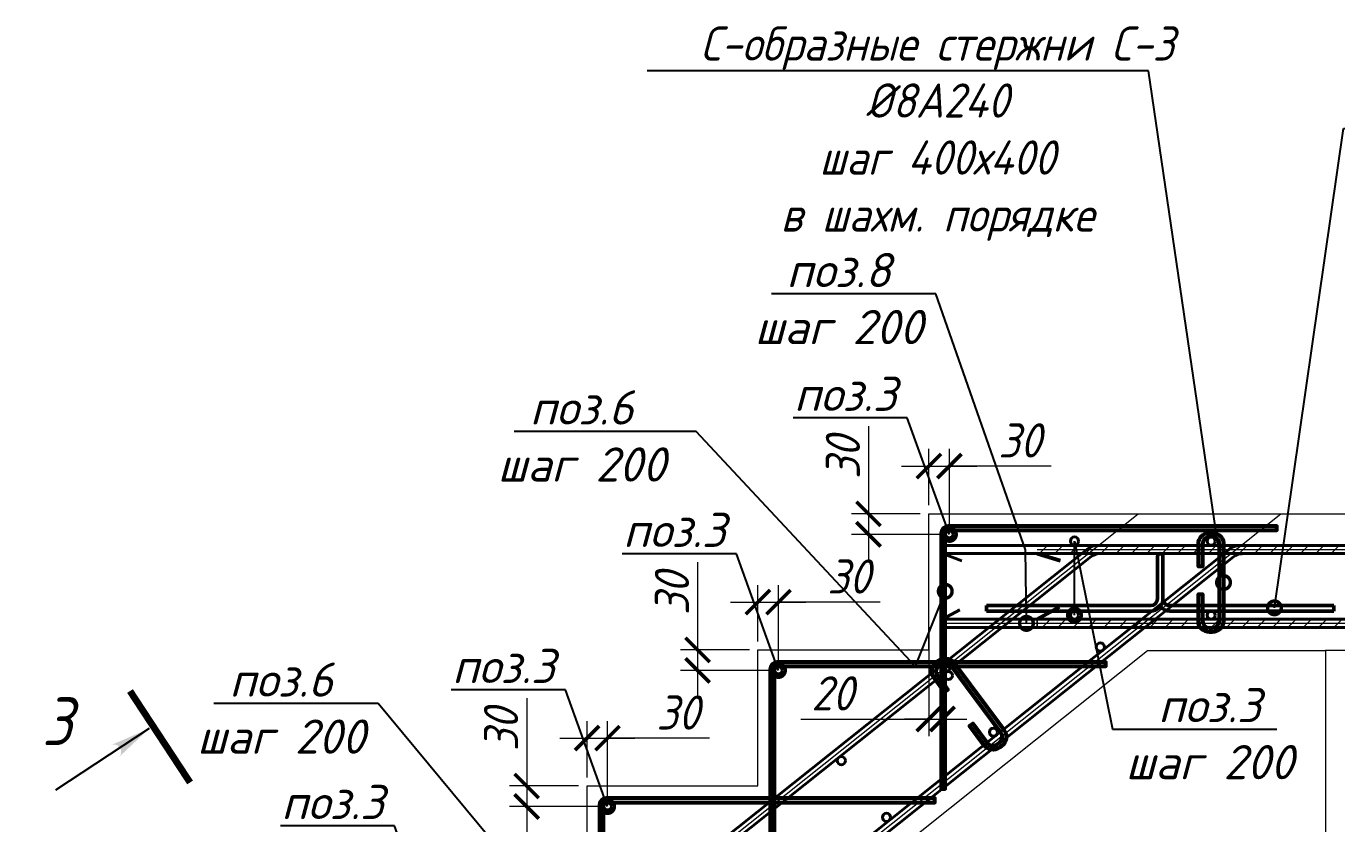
# Model space of a CAD drawing. Header units: millimetres. Extents: x 504091 to 2165846, y 135022 to 442887.
# Drawn here: x 1493832 to 1495749, y 248757 to 249924 of the extents above; entities that cross this region are included whole.
import ezdxf
from ezdxf import colors
from ezdxf.entities.mleader import LeaderData, LeaderLine
from ezdxf.math import Vec2, Vec3

# ---------------------------------------------------------------- set-up
doc = ezdxf.new("R2010")
doc.units = ezdxf.units.MM
doc.layers.get('Defpoints').update_dxf_attribs({"color": 255})
doc.layers.add('!Defpoints', color=255, linetype='Continuous', lineweight=5, plot=False)
doc.layers.add('PS_Обозначения', color=7, linetype='Continuous')
doc.layers.add('Контур', color=7, linetype='Continuous')
for name, color, linetype, lineweight in [('Арматура 12', 26, 'Continuous', 50), ('К_Арматура 8', 134, 'Continuous', 50), ('КР_Арматура 12', 174, 'Continuous', 40), ('Монолит тонкий', 204, 'Continuous', 9), ('Размер', 7, 'Continuous', 13), ('Размеры КР', 164, 'Continuous', 9)]:
    doc.layers.add(name, color=color, linetype=linetype, lineweight=lineweight)
doc.styles.add('GOST 2.304_new', font='isocpeur.ttf', dxfattribs={"width": 0.9, "oblique": 15})
doc.linetypes.add('зигзаг', pattern='A,0.00254,-5.08,[131,ltypeshp.shx,S=5.08,R=0,X=-5.08,Y=0],-10.16,[131,ltypeshp.shx,S=5.08,R=180,X=5.08,Y=0],-5.08', length=20.32254)
doc.dimstyles.new('SPDS 1_20', dxfattribs={"dimscale": 20, "dimtxt": 2.5, "dimasz": 1.77, "dimexe": 1.25, "dimexo": 0.625, "dimtad": 1, "dimdec": 0, "dimrnd": 0.001, "dimtxsty": 'GOST 2.304_new', "dimblk": 'ARCHTICK', "dimcen": 2.5, "dimdle": 2, "dimclrt": 256, "dimadec": 0, "dimazin": 2, "dimtfac": 0.75, "dimtdec": 0, "dimtmove": 1, "dimatfit": 3, "dimfxl": 0, "dimtolj": 1, "dimlwd": 9, "dimlwe": 9, "dimarcsym": 0})

# ---------------------------------------------------------------- blocks, each defined once
blk = doc.blocks.new('A$C22cdb02d')
at = {"layer": 'К_Арматура 8', "ltscale": 40}
for p, q in [((241.9, 72), (241.9, 10)), ((249.9, 72), (249.9, 10)), ((-8.1, 0), (231.9, 0)), ((-8.1, 0), (-8.1, -8)), ((-8.1, -8), (231.9, -8)), ((499.9, 0), (259.9, 0)), ((499.9, -8), (259.9, -8)), ((499.9, 0), (499.9, -8))]:
    blk.add_line(p, q, dxfattribs=at)
for centre, radius, start, end in [((245.9, 72), 4, 0, 180), ((231.9, 10), 10, 270, 0), ((231.9, 10), 18, 270, 0), ((259.9, 10), 10, 180, 270), ((259.9, 10), 18, 218.9424, 270)]:
    blk.add_arc(centre, radius, start, end, dxfattribs=at)
blk = doc.blocks.new('_DotSmall')
at = {"color": 0, "linetype": 'ByBlock', "lineweight": 35, "const_width": 0.5}
blk.add_lwpolyline([(-0.0625, 0, 1), (0.0625, 0, 1)], format="xyb", close=True, dxfattribs=at)
blk = doc.blocks.new('_ArchTick')
at = {"color": 0, "linetype": 'ByBlock', "const_width": 0.15}
blk.add_lwpolyline([(-0.5, -0.5), (0.5, 0.5)], dxfattribs=at)
blk = doc.blocks.new('*D4689')
at = {"layer": 'Defpoints', "color": 0, "lineweight": 20, "transparency": 16777216}
for p in [(1495152.6, 249057.4), (1495172.6, 249056.4), (1495172.6, 248910.5)]:
    blk.add_point(p, dxfattribs=at)
at = {"layer": 'Размеры КР', "color": 0, "lineweight": 9, "transparency": 16777216}
for p, q in [((1495152.6, 249044.9), (1495152.6, 248885.5)), ((1495172.6, 249043.9), (1495172.6, 248885.5)), ((1494965.2, 248910.5), (1495152.6, 248910.5)), ((1495152.6, 248910.5), (1495117.2, 248910.5)), ((1495152.6, 248910.5), (1495172.6, 248910.5)), ((1495152.6, 248910.5), (1495172.6, 248910.5)), ((1495172.6, 248910.5), (1495208, 248910.5))]:
    blk.add_line(p, q, dxfattribs=at)
at = {"layer": 'Размеры КР', "color": 0, "lineweight": 9, "transparency": 16777216, "xscale": 35.4, "yscale": 35.4, "zscale": 35.4}
blk.add_blockref('_ArchTick', (1495152.6, 248910.5), dxfattribs=at)
at = {"layer": 'Размеры КР', "color": 0, "lineweight": 9, "transparency": 16777216, "xscale": 35.4, "yscale": 35.4, "zscale": 35.4, "rotation": 180}
blk.add_blockref('_ArchTick', (1495172.6, 248910.5), dxfattribs=at)
at = {"layer": 'Размеры КР', "lineweight": 20, "transparency": 16777216, "insert": (1495011.4, 248948), "char_height": 50, "attachment_point": 5, "style": 'GOST 2.304_new'}
blk.add_mtext('\\A1;20', dxfattribs=at)
blk = doc.blocks.new('*D4704')
at = {"layer": 'Defpoints', "color": 0, "lineweight": 20, "transparency": 16777216}
for p in [(1494682.6, 248882.5), (1494652.6, 248812.6), (1494682.6, 248782.6)]:
    blk.add_point(p, dxfattribs=at)
at = {"layer": 'Контур', "color": 0, "lineweight": 9, "transparency": 16777216}
for p, q in [((1494652.6, 248825.1), (1494652.6, 248907.5)), ((1494682.6, 248795.1), (1494682.6, 248907.5)), ((1494612.6, 248882.5), (1494722.6, 248882.5)), ((1494831.6, 248882.5), (1494682.6, 248882.5))]:
    blk.add_line(p, q, dxfattribs=at)
at = {"layer": 'Контур', "color": 0, "lineweight": 9, "transparency": 16777216, "xscale": 35.4, "yscale": 35.4, "zscale": 35.4, "rotation": 180}
blk.add_blockref('_ArchTick', (1494652.6, 248882.5), dxfattribs=at)
at = {"layer": 'Контур', "color": 0, "lineweight": 9, "transparency": 16777216, "xscale": 35.4, "yscale": 35.4, "zscale": 35.4}
blk.add_blockref('_ArchTick', (1494682.6, 248882.5), dxfattribs=at)
at = {"layer": 'Контур', "lineweight": 20, "transparency": 16777216, "insert": (1494785.4, 248920), "char_height": 50, "attachment_point": 5, "style": 'GOST 2.304_new'}
blk.add_mtext('\\A1;30', dxfattribs=at)
blk = doc.blocks.new('*D4705')
at = {"layer": 'Defpoints', "color": 0, "lineweight": 20, "transparency": 16777216}
for p in [(1494652.6, 248812.6), (1494564.3, 248782.6), (1494682.6, 248782.6)]:
    blk.add_point(p, dxfattribs=at)
at = {"layer": 'Контур', "color": 0, "lineweight": 9, "transparency": 16777216}
for p, q in [((1494564.3, 248941), (1494564.3, 248812.6)), ((1494564.3, 248852.6), (1494564.3, 248742.6)), ((1494640.1, 248812.6), (1494539.3, 248812.6)), ((1494670.1, 248782.6), (1494539.3, 248782.6))]:
    blk.add_line(p, q, dxfattribs=at)
at = {"layer": 'Контур', "color": 0, "lineweight": 9, "transparency": 16777216, "xscale": 35.4, "yscale": 35.4, "zscale": 35.4}
for p, rotation in [((1494564.3, 248812.6), 90), ((1494564.3, 248782.6), 270)]:
    blk.add_blockref('_ArchTick', p, dxfattribs=dict(at, rotation=rotation))
at = {"layer": 'Контур', "lineweight": 20, "transparency": 16777216, "insert": (1494526.8, 248894.8), "char_height": 50, "attachment_point": 5, "rotation": 90, "style": 'GOST 2.304_new'}
blk.add_mtext('\\A1;30', dxfattribs=at)
blk = doc.blocks.new('*D4706')
at = {"layer": 'Defpoints', "color": 0, "lineweight": 20, "transparency": 16777216}
for p in [(1494932.6, 249081.5), (1494902.6, 249011.6), (1494932.6, 248981.6)]:
    blk.add_point(p, dxfattribs=at)
at = {"layer": 'Контур', "color": 0, "lineweight": 9, "transparency": 16777216}
for p, q in [((1494902.6, 249024.1), (1494902.6, 249106.5)), ((1494932.6, 248994.1), (1494932.6, 249106.5)), ((1494862.6, 249081.5), (1494972.6, 249081.5)), ((1495081.6, 249081.5), (1494932.6, 249081.5))]:
    blk.add_line(p, q, dxfattribs=at)
at = {"layer": 'Контур', "color": 0, "lineweight": 9, "transparency": 16777216, "xscale": 35.4, "yscale": 35.4, "zscale": 35.4, "rotation": 180}
blk.add_blockref('_ArchTick', (1494902.6, 249081.5), dxfattribs=at)
at = {"layer": 'Контур', "color": 0, "lineweight": 9, "transparency": 16777216, "xscale": 35.4, "yscale": 35.4, "zscale": 35.4}
blk.add_blockref('_ArchTick', (1494932.6, 249081.5), dxfattribs=at)
at = {"layer": 'Контур', "lineweight": 20, "transparency": 16777216, "insert": (1495035.4, 249119), "char_height": 50, "attachment_point": 5, "style": 'GOST 2.304_new'}
blk.add_mtext('\\A1;30', dxfattribs=at)
blk = doc.blocks.new('*D4707')
at = {"layer": 'Defpoints', "color": 0, "lineweight": 20, "transparency": 16777216}
for p in [(1494902.6, 249011.6), (1494814.3, 248981.6), (1494932.6, 248981.6)]:
    blk.add_point(p, dxfattribs=at)
at = {"layer": 'Контур', "color": 0, "lineweight": 9, "transparency": 16777216}
for p, q in [((1494814.3, 249140), (1494814.3, 249011.6)), ((1494814.3, 249051.6), (1494814.3, 248941.6)), ((1494890.1, 249011.6), (1494789.3, 249011.6)), ((1494920.1, 248981.6), (1494789.3, 248981.6))]:
    blk.add_line(p, q, dxfattribs=at)
at = {"layer": 'Контур', "color": 0, "lineweight": 9, "transparency": 16777216, "xscale": 35.4, "yscale": 35.4, "zscale": 35.4}
for p, rotation in [((1494814.3, 249011.6), 90), ((1494814.3, 248981.6), 270)]:
    blk.add_blockref('_ArchTick', p, dxfattribs=dict(at, rotation=rotation))
at = {"layer": 'Контур', "lineweight": 20, "transparency": 16777216, "insert": (1494776.8, 249093.8), "char_height": 50, "attachment_point": 5, "rotation": 90, "style": 'GOST 2.304_new'}
blk.add_mtext('\\A1;30', dxfattribs=at)
blk = doc.blocks.new('*D4708')
at = {"layer": 'Defpoints', "color": 0, "lineweight": 20, "transparency": 16777216}
for p in [(1495182.6, 249280.5), (1495152.6, 249210.6), (1495182.6, 249180.6)]:
    blk.add_point(p, dxfattribs=at)
at = {"layer": 'Контур', "color": 0, "lineweight": 9, "transparency": 16777216}
for p, q in [((1495152.6, 249223.1), (1495152.6, 249305.5)), ((1495182.6, 249193.1), (1495182.6, 249305.5)), ((1495112.6, 249280.5), (1495222.6, 249280.5)), ((1495331.6, 249280.5), (1495182.6, 249280.5))]:
    blk.add_line(p, q, dxfattribs=at)
at = {"layer": 'Контур', "color": 0, "lineweight": 9, "transparency": 16777216, "xscale": 35.4, "yscale": 35.4, "zscale": 35.4, "rotation": 180}
blk.add_blockref('_ArchTick', (1495152.6, 249280.5), dxfattribs=at)
at = {"layer": 'Контур', "color": 0, "lineweight": 9, "transparency": 16777216, "xscale": 35.4, "yscale": 35.4, "zscale": 35.4}
blk.add_blockref('_ArchTick', (1495182.6, 249280.5), dxfattribs=at)
at = {"layer": 'Контур', "lineweight": 20, "transparency": 16777216, "insert": (1495285.4, 249318), "char_height": 50, "attachment_point": 5, "style": 'GOST 2.304_new'}
blk.add_mtext('\\A1;30', dxfattribs=at)
blk = doc.blocks.new('*D4709')
at = {"layer": 'Defpoints', "color": 0, "lineweight": 20, "transparency": 16777216}
for p in [(1495152.6, 249210.6), (1495064.3, 249180.6), (1495182.6, 249180.6)]:
    blk.add_point(p, dxfattribs=at)
at = {"layer": 'Контур', "color": 0, "lineweight": 9, "transparency": 16777216}
for p, q in [((1495064.3, 249339), (1495064.3, 249210.6)), ((1495064.3, 249250.6), (1495064.3, 249140.6)), ((1495140.1, 249210.6), (1495039.3, 249210.6)), ((1495170.1, 249180.6), (1495039.3, 249180.6))]:
    blk.add_line(p, q, dxfattribs=at)
at = {"layer": 'Контур', "color": 0, "lineweight": 9, "transparency": 16777216, "xscale": 35.4, "yscale": 35.4, "zscale": 35.4}
for p, rotation in [((1495064.3, 249210.6), 90), ((1495064.3, 249180.6), 270)]:
    blk.add_blockref('_ArchTick', p, dxfattribs=dict(at, rotation=rotation))
at = {"layer": 'Контур', "lineweight": 20, "transparency": 16777216, "insert": (1495026.8, 249292.8), "char_height": 50, "attachment_point": 5, "rotation": 90, "style": 'GOST 2.304_new'}
blk.add_mtext('\\A1;30', dxfattribs=at)

msp = doc.modelspace()

# ---------------------------------------------------------------- hatches: boundary and pattern name
at = {"layer": 'PS_Обозначения', "ltscale": 50}
msp.add_hatch(color=256, dxfattribs=at).paths.add_polyline_path([(1494012.1015, 248896.4435), (1493967.7446, 248854.6826, 0.839099631), (1493956.1518, 248872.3365)], flags=0)
at = {"layer": 'Размер', "lineweight": 13, "transparency": 33554687}
h = msp.add_hatch(dxfattribs=at)
h.set_pattern_fill('ANSI31', color=256, scale=5)
h.set_pattern_definition([(45, (333690.157, 18893.044), (-11.22532015, 11.22532015), [])])
edge = h.paths.add_edge_path()
edge.add_line((1495311.0111, 249164.1232), (1495895.2132, 249163.9962))
edge.add_arc((1495895.2132, 249142.0962), 21.9, 360, 450, ccw=False)
edge.add_line((1495917.1132, 249142.0962), (1495917.1132, 249066.301))
edge.add_arc((1495895.2132, 249066.301), 21.9, 270, 360, ccw=False)
edge.add_line((1495895.2132, 249044.401), (1495311.0111, 249044.401))
edge.add_line((1495311.0111, 249044.401), (1495311.0111, 249056.401))
edge.add_line((1495311.0111, 249056.401), (1495895.2132, 249056.401))
edge.add_arc((1495895.2132, 249066.301), 9.9, 270, 360)
edge.add_line((1495905.1132, 249066.301), (1495905.1132, 249142.0962))
edge.add_arc((1495895.2132, 249142.0962), 9.9, 360, 450)
edge.add_line((1495895.2132, 249151.9962), (1495311.0111, 249152.1232))
edge.add_line((1495311.0111, 249152.1232), (1495311.0111, 249164.1232))

# ---------------------------------------------------------------- linework, layer by layer
at = {"layer": '!Defpoints', "lineweight": 15, "ltscale": 100}
for p, q in [((1492697.602, 247012.6691), (1495458.8012, 249210.5837)), ((1492916.2847, 247020.5837), (1495667.541, 249210.5837)), ((1495311.0111, 249158.401), (1495912.602, 249158.401)), ((1495912.602, 249050.401), (1495172.602, 249050.401))]:
    msp.add_line(p, q, dxfattribs=at)
at = {"layer": 'PS_Обозначения', "ltscale": 50}
msp.add_lwpolyline([(1493984.0231, 248951.4296, 10, 10, 0), (1494071.8471, 248817.6875, 0, 0, 0)], format="xyseb", dxfattribs=at)
msp.add_lwpolyline([(1494012.1015, 248896.4435), (1493875.0522, 248806.4479)], dxfattribs=at)
at = {"layer": 'Арматура 12', "lineweight": 53, "ltscale": 20}
for p, q in [((1495311.0111, 249152.401), (1495344.8622, 249142.3267)), ((1495311.0111, 249056.401), (1495343.617, 249074.3915))]:
    msp.add_line(p, q, dxfattribs=at)
for points in [[(1495182.602, 249186.5837), (1495661.4756, 249186.5837), (1495661.4756, 249192.5837), (1495180.602, 249192.5837, 0.414213562), (1495170.602, 249182.5837), (1495170.602, 248808.2607), (1495176.602, 248808.2607), (1495176.602, 249180.5837)], [(1495577.4428, 249164.401, 0.47562841), (1495567.1395, 249176.9184), (1495563.2942, 249176.9184, 0.414213562), (1495552.7942, 249166.4184), (1495552.7942, 249133.378), (1495546.7942, 249133.378), (1495546.7942, 249166.4184, -0.414213562), (1495563.2942, 249182.9184), (1495567.1395, 249182.9184, -0.450483028), (1495583.5331, 249164.401, -0.242110317)], [(1495583.6395, 249056.0145), (1495583.6395, 249054.2584, -0.414213562), (1495567.1395, 249037.7584), (1495563.2942, 249037.7584, -0.414213562), (1495546.7942, 249054.2584), (1495546.7942, 249093.1883), (1495552.7942, 249093.1883), (1495552.7942, 249054.2584, 0.414213562), (1495563.2942, 249043.7584), (1495567.1395, 249043.7584, 0.414213562), (1495577.6395, 249054.2584), (1495577.6395, 249056.0145)], [(1495183.6722, 248990.2861, 0.385584486), (1495170.2732, 248991.2014), (1495167.1888, 248988.9051, 0.414213562), (1495165.0367, 248974.2127), (1495180.3726, 248953.3653), (1495175.5599, 248949.7823), (1495160.224, 248970.6297, -0.414213562), (1495163.6059, 248993.7179), (1495166.6903, 248996.0141, -0.394921318), (1495188.4819, 248993.873, -0.242110317)], [(1494932.602, 248987.5837), (1495411.4756, 248987.5837), (1495411.4756, 248993.5837), (1494930.602, 248993.5837, 0.414213562), (1494920.602, 248983.5837), (1494920.602, 248609.2607), (1494926.602, 248609.2607), (1494926.602, 248981.5837)], [(1495261.5997, 248895.6657), (1495262.6484, 248894.2571, -0.414213562), (1495259.2665, 248871.169), (1495256.1821, 248868.8727, -0.414213562), (1495233.094, 248872.2546), (1495212.2807, 248900.3722), (1495217.0935, 248903.9551), (1495237.9067, 248875.8376, 0.414213562), (1495252.5992, 248873.6855), (1495255.6836, 248875.9817, 0.414213562), (1495257.8357, 248890.6742), (1495256.787, 248892.0828)], [(1494682.602, 248788.5837), (1495161.4756, 248788.5837), (1495161.4756, 248794.5837), (1494680.602, 248794.5837, 0.414213562), (1494670.602, 248784.5837), (1494670.602, 248410.2607), (1494676.602, 248410.2607), (1494676.602, 248782.5837)]]:
    msp.add_lwpolyline(points, format="xyb", dxfattribs=at)
msp.add_lwpolyline([(1495311.0111, 249164.401, 2, 2, 0), (1495895.2132, 249163.9962, 2, 2, -0.414213562), (1495917.1132, 249142.0962, 2, 2, 0), (1495917.1132, 249066.301, 2, 2, -0.414213562), (1495895.2132, 249044.401, 2, 2, 0), (1495311.0111, 249044.401, 2, 2, 0), (1495311.0111, 249056.401, 2, 2, 0), (1495895.2132, 249056.401, 2, 2, 0.414213562), (1495905.1132, 249066.301, 2, 2, 0), (1495905.1132, 249142.0962, 2, 2, 0.414213562), (1495895.2132, 249151.9962, 2, 2, 0), (1495311.0111, 249152.401, 0, 0, 0)], format="xyseb", close=True, dxfattribs=at)
for points in [[(1495577.6395, 249056.401), (1495577.6395, 249164.0145), (1495583.6395, 249164.0145), (1495583.6395, 249056.401)], [(1495256.8904, 248891.9368), (1495183.6722, 248990.2861)], [(1495188.4819, 248993.873), (1495261.7019, 248895.5215)]]:
    msp.add_lwpolyline(points, dxfattribs=at)
for centre in [(1495182.602, 249180.5837), (1494932.602, 248981.5837), (1494682.602, 248782.5837)]:
    msp.add_circle(centre, 6, dxfattribs=at)
at = {"layer": 'КР_Арматура 12', "ltscale": 12}
for p, q in [((1492699.1463, 247021.5671), (1495385.6054, 249159.9885)), ((1492918.4455, 247029.9724), (1495594.0782, 249159.776)), ((1495172.602, 249164.401), (1495912.602, 249164.401)), ((1495172.602, 249164.401), (1495172.602, 249152.401)), ((1495172.602, 249152.401), (1495912.602, 249152.401)), ((1495172.602, 249152.401), (1495200.6104, 249141.8088)), ((1495398.0749, 249164.3407), (1495447.2592, 249164.3066)), ((1495402.3297, 249152.401), (1495443.9247, 249152.401)), ((1492711.1463, 247015.7816), (1495389.874, 249148.0489)), ((1492925.9189, 247020.5837), (1495598.3872, 249147.8685)), ((1495172.602, 249056.401), (1495197.8741, 249070.0915)), ((1495912.602, 249056.401), (1495172.602, 249056.401)), ((1495172.602, 249056.401), (1495172.602, 249044.401)), ((1495912.602, 249044.401), (1495172.602, 249044.401))]:
    msp.add_line(p, q, dxfattribs=at)
for centre in [(1495365.6332, 249170.7875), (1495565.6332, 249170.7875), (1495365.6332, 249062.401), (1495565.6332, 249062.401), (1495403.5612, 249015.7933), (1495181.0674, 248974.17), (1495247.0826, 248891.2363), (1495024.5888, 248849.613), (1495090.604, 248766.6793)]:
    msp.add_circle(centre, 6, dxfattribs=at)
for centre, start in [((1495398.061, 249144.3407), 89.9603016), ((1495402.3297, 249132.401), 90), ((1495606.5338, 249144.1281), 90.2750313), ((1495610.8429, 249132.2206), 90.1845004)]:
    msp.add_arc(centre, 20, start, 128.5197895, dxfattribs=at)
at = {"layer": 'Монолит тонкий', "lineweight": 15, "ltscale": 100}
for p, q in [((1495152.602, 249011.5837), (1495152.602, 249210.5837)), ((1495152.602, 249210.5837), (1495932.602, 249210.5837)), ((1493102.602, 247124.1577), (1495472.4839, 249010.5837)), ((1495472.4839, 249010.5837), (1495732.602, 249010.5837)), ((1495732.602, 249010.5837), (1495732.602, 247020.5837))]:
    msp.add_line(p, q, dxfattribs=at)
for points in [[(1494902.602, 248812.5837), (1494902.602, 249011.5837), (1495152.602, 249011.5837)], [(1494652.602, 248613.5837), (1494652.602, 248812.5837), (1494902.602, 248812.5837)]]:
    msp.add_lwpolyline(points, dxfattribs=at)
at = {"layer": 'Размеры КР', "lineweight": 20}
for p, q in [((1495606.4378, 249164.1279), (1495663.3279, 249164.401)), ((1495610.7785, 249152.2205), (1495666.8305, 249152.401))]:
    msp.add_line(p, q, dxfattribs=at)
at = {"layer": 'Размеры КР', "linetype": 'зигзаг', "lineweight": 20}
msp.add_line((1495932.602, 249010.5837), (1495732.602, 249010.5837), dxfattribs=at)

# ---------------------------------------------------------------- block references
at = {"layer": 'Контур', "lineweight": 20}
msp.add_blockref('A$C22cdb02d', (1495245.1768, 249076.401), dxfattribs=at)

# ---------------------------------------------------------------- texts
at = {"layer": 'PS_Обозначения', "style": 'GOST 2.304_new', "oblique": 15, "width": 0.9}
msp.add_text('3', height=70, dxfattribs=at).set_placement((1493855.1062, 248872.2625))

# ---------------------------------------------------------------- dimensions: what is measured, and where the dimension line sits
at = {"layer": 'Контур', "lineweight": 20}
for base, p1, p2, picture, middle in [((1495182.602, 249280.5417), (1495152.602, 249210.5837), (1495182.602, 249180.5837), '*D4708', (1495285.3963, 249294.9885)), ((1494932.602, 249081.5417), (1494902.602, 249011.5837), (1494932.602, 248981.5837), '*D4706', (1495035.3963, 249095.9885)), ((1494682.602, 248882.5417), (1494652.602, 248812.5837), (1494682.602, 248782.5837), '*D4704', (1494785.3963, 248896.9885))]:
    dim = msp.add_linear_dim(base=base, p1=p1, p2=p2, dimstyle='SPDS 1_20', dxfattribs=at)
    dim.commit()
    dim.dimension.update_dxf_attribs({"geometry": picture, "text_midpoint": middle, "dimtype": 160})
for base, p1, p2, picture, middle in [((1495064.3004, 249180.5837), (1495152.602, 249210.5837), (1495182.602, 249180.5837), '*D4709', (1495050.7199, 249292.8295)), ((1494814.3004, 248981.5837), (1494902.602, 249011.5837), (1494932.602, 248981.5837), '*D4707', (1494800.7199, 249093.8295)), ((1494564.3004, 248782.5837), (1494652.602, 248812.5837), (1494682.602, 248782.5837), '*D4705', (1494550.7199, 248894.8295))]:
    dim = msp.add_linear_dim(base=base, p1=p1, p2=p2, angle=90, dimstyle='SPDS 1_20', dxfattribs=at)
    dim.commit()
    dim.dimension.update_dxf_attribs({"geometry": picture, "text_midpoint": middle, "dimtype": 160})
at = {"layer": 'Размеры КР', "lineweight": 20}
dim = msp.add_linear_dim(base=(1495172.602, 248910.5056), p1=(1495152.602, 249057.3781), p2=(1495172.602, 249056.401), dimstyle='SPDS 1_20', dxfattribs=at)
dim.commit()
dim.dimension.update_dxf_attribs({"geometry": '*D4689', "text_midpoint": (1495011.3597, 248937.4091), "dimtype": 160})

# ---------------------------------------------------------------- leaders
at = {"layer": 'Размер', "ltscale": 20}
ml = msp.add_multileader_mtext('Standard', dxfattribs=at)
ml.set_content('\\A1;С-образные стержни С-3 %%C8А240\\Pшаг 400х400\\Pв шахм. порядке ', color=256, style='GOST 2.304_new')
ml.set_leader_properties()
ml.set_arrow_properties(name='DOTSMALL')
ml.build(insert=Vec2(0, 0))
ml.multileader.update_dxf_attribs({"text_left_attachment_type": 6, "text_right_attachment_type": 6, "arrow_head_size": 40})
ctx = ml.context
ctx.base_point, ctx.char_height, ctx.arrow_head_size, ctx.landing_gap_size, ctx.plane_origin = Vec3(1494863.918, 249858.5271), 50, 40, 0, Vec3(1491473.1763, 279824.7078)
ctx.left_attachment, ctx.right_attachment, ctx.text_align_type = 6, 6, 1
notes = []
notes.append((ctx, [(0, (1, 1, 0), (1495473.8026, 249858.5271), (-1, 0), 8, [(0, [(1495583.6395, 249110.2078)], 0, [])])]))
ctx.mtext.insert, ctx.mtext.rotation, ctx.mtext.width, ctx.mtext.defined_height, ctx.mtext.alignment, ctx.mtext.flow_direction = Vec3(1495164.8603, 249923.5271), 6.283185307, 718.075226, 469.8556, 2, 5
ml = msp.add_multileader_mtext('Standard', dxfattribs=at)
ml.set_content('\\A1;Фиксатор Ф-1 \\P(1,5 шт на 1 м²)', color=256, style='GOST 2.304_new')
ml.set_leader_properties()
ml.set_arrow_properties(name='DOTSMALL')
ml.build(insert=Vec2(0, 0))
ml.multileader.update_dxf_attribs({"text_left_attachment_type": 6, "text_right_attachment_type": 6, "arrow_head_size": 40})
ctx = ml.context
ctx.base_point, ctx.char_height, ctx.arrow_head_size, ctx.landing_gap_size, ctx.plane_origin = Vec3(1495767.2456, 249774.4253), 50, 40, 0, Vec3(1495863.1476, 278392.1317)
ctx.left_attachment, ctx.right_attachment, ctx.text_align_type = 6, 6, 1
notes.append((ctx, [(0, (1, 1, 0), (1495759.2456, 249774.4253), (1, 0), 8, [(1, [(1495658.0812, 249073.149)], 0, [])])]))
ctx.mtext.insert, ctx.mtext.width, ctx.mtext.alignment, ctx.mtext.flow_direction = Vec3(1496018.1047, 249834.4253), 543.43425, 2, 5
ml = msp.add_multileader_mtext('Standard', dxfattribs=at)
ml.set_content('\\A1;{\\W1;поз.8\\Pшаг 200}', color=256, style='GOST 2.304_new')
ml.set_leader_properties()
ml.set_arrow_properties(name='DOTSMALL')
ml.build(insert=Vec2(0, 0))
ml.multileader.update_dxf_attribs({"text_left_attachment_type": 6, "text_right_attachment_type": 6, "dogleg_length": 4, "arrow_head_size": 40})
ctx = ml.context
ctx.base_point, ctx.char_height, ctx.arrow_head_size, ctx.landing_gap_size, ctx.plane_origin = Vec3(1494886.8168, 249532.2117), 50, 40, 0, Vec3(1450013.1695, 540579.87)
ctx.left_attachment, ctx.right_attachment, ctx.text_align_type = 6, 6, 1
notes.append((ctx, [(0, (1, 1, 0), (1495162.5925, 249532.2117), (-1, 0), 8, [(0, [(1495295.3514, 249050.401), (1495293.796, 249157.9477)], 0, [])])]))
ctx.mtext.insert, ctx.mtext.rotation, ctx.mtext.width, ctx.mtext.alignment, ctx.mtext.flow_direction = Vec3(1495020.7047, 249592.2117), 6.283185307, 511.854399, 2, 5
ml = msp.add_multileader_mtext('Standard', dxfattribs=at)
ml.set_content('\\A1;{\\W1;поз.3}', color=256, style='GOST 2.304_new')
ml.set_leader_properties()
ml.set_arrow_properties(name='DOTSMALL')
ml.build(insert=Vec2(0, 0))
ml.multileader.update_dxf_attribs({"text_left_attachment_type": 6, "text_right_attachment_type": 6, "dogleg_length": 4, "arrow_head_size": 40})
ctx = ml.context
ctx.base_point, ctx.char_height, ctx.arrow_head_size, ctx.landing_gap_size, ctx.plane_origin = Vec3(1494947.821, 249351.0996), 50, 40, 0, Vec3(1449122.7312, 540516.3528)
ctx.left_attachment, ctx.right_attachment, ctx.text_align_type = 6, 6, 1
notes.append((ctx, [(0, (1, 1, 0), (1495121.0967, 249351.0996), (-1, 0), 8, [(0, [(1495182.602, 249180.5837)], 0, [])])]))
ctx.mtext.insert, ctx.mtext.rotation, ctx.mtext.width, ctx.mtext.alignment, ctx.mtext.flow_direction = Vec3(1495030.4588, 249411.0996), 6.283185307, 511.854399, 2, 5
ml = msp.add_multileader_mtext('Standard', dxfattribs=at)
ml.set_content('\\A1;{\\W1;поз.6\\Pшаг 200}', color=256, style='GOST 2.304_new')
ml.set_leader_properties()
ml.set_arrow_properties(name='DOTSMALL')
ml.build(insert=Vec2(0, 0))
ml.multileader.update_dxf_attribs({"text_left_attachment_type": 6, "text_right_attachment_type": 6, "dogleg_length": 4, "arrow_head_size": 40})
ctx = ml.context
ctx.base_point, ctx.char_height, ctx.arrow_head_size, ctx.landing_gap_size, ctx.plane_origin = Vec3(1494510.7231, 249331.1987), 50, 40, 0, Vec3(1449136.0176, 540366.896)
ctx.left_attachment, ctx.right_attachment, ctx.text_align_type = 6, 6, 1
notes.append((ctx, [(0, (1, 1, 0), (1494812.0805, 249331.1987), (-1, 0), 33.5817, [(1, [(1495176.602, 249097.3433), (1495132.7463, 248987.5837)], 0, [])])]))
ctx.mtext.insert, ctx.mtext.rotation, ctx.mtext.width, ctx.mtext.alignment, ctx.mtext.flow_direction = Vec3(1494644.6109, 249391.1987), 6.283185307, 511.854399, 2, 5
ml = msp.add_multileader_mtext('Standard', dxfattribs=at)
ml.set_content('\\A1;{\\W1;поз.3}', color=256, style='GOST 2.304_new')
ml.set_leader_properties()
ml.set_arrow_properties(name='DOTSMALL')
ml.build(insert=Vec2(0, 0))
ml.multileader.update_dxf_attribs({"text_left_attachment_type": 6, "text_right_attachment_type": 6, "dogleg_length": 4, "arrow_head_size": 40})
ctx = ml.context
ctx.base_point, ctx.char_height, ctx.arrow_head_size, ctx.landing_gap_size, ctx.plane_origin = Vec3(1494697.821, 249152.0996), 50, 40, 0, Vec3(1448872.7312, 540317.3528)
ctx.left_attachment, ctx.right_attachment, ctx.text_align_type = 6, 6, 1
notes.append((ctx, [(0, (1, 1, 0), (1494871.0967, 249152.0996), (-1, 0), 8, [(0, [(1494932.602, 248981.5837)], 0, [])])]))
ctx.mtext.insert, ctx.mtext.rotation, ctx.mtext.width, ctx.mtext.alignment, ctx.mtext.flow_direction = Vec3(1494780.4588, 249212.0996), 6.283185307, 511.854399, 2, 5
ml = msp.add_multileader_mtext('Standard', dxfattribs=at)
ml.set_content('\\A1;{\\W1;поз.3\\Pшаг 200}', color=256, style='GOST 2.304_new')
ml.set_leader_properties()
ml.set_arrow_properties(name='DOTSMALL')
ml.build(insert=Vec2(0, 0))
ml.multileader.update_dxf_attribs({"text_left_attachment_type": 6, "text_right_attachment_type": 6, "dogleg_length": 4, "arrow_head_size": 40})
ctx = ml.context
ctx.base_point, ctx.char_height, ctx.arrow_head_size, ctx.landing_gap_size, ctx.plane_origin = Vec3(1495429.3734, 248895.8164), 50, 40, 0, Vec3(1450463.056, 539565.1189)
ctx.left_attachment, ctx.right_attachment, ctx.text_align_type = 6, 6, 1
notes.append((ctx, [(1, (1, 1, 0), (1495421.3734, 248895.8164), (1, 0), 8, [(0, [(1495365.6332, 249062.401), (1495365.6332, 249170.7875)], 0, [])])]))
ctx.mtext.insert, ctx.mtext.rotation, ctx.mtext.width, ctx.mtext.alignment, ctx.mtext.flow_direction = Vec3(1495563.2612, 248955.8164), 6.283185307, 511.854399, 2, 5
ml = msp.add_multileader_mtext('Standard', dxfattribs=at)
ml.set_content('\\A1;{\\W1;поз.3}', color=256, style='GOST 2.304_new')
ml.set_leader_properties()
ml.set_arrow_properties(name='DOTSMALL')
ml.build(insert=Vec2(0, 0))
ml.multileader.update_dxf_attribs({"text_left_attachment_type": 6, "text_right_attachment_type": 6, "dogleg_length": 4, "arrow_head_size": 40})
ctx = ml.context
ctx.base_point, ctx.char_height, ctx.arrow_head_size, ctx.landing_gap_size, ctx.plane_origin = Vec3(1494447.821, 248953.0996), 50, 40, 0, Vec3(1448622.7312, 540118.3528)
ctx.left_attachment, ctx.right_attachment, ctx.text_align_type = 6, 6, 1
notes.append((ctx, [(0, (1, 1, 0), (1494621.0967, 248953.0996), (-1, 0), 8, [(0, [(1494682.602, 248782.5837)], 0, [])])]))
ctx.mtext.insert, ctx.mtext.rotation, ctx.mtext.width, ctx.mtext.alignment, ctx.mtext.flow_direction = Vec3(1494530.4588, 249013.0996), 6.283185307, 511.854399, 2, 5
ml = msp.add_multileader_mtext('Standard', dxfattribs=at)
ml.set_content('\\A1;{\\W1;поз.6\\Pшаг 200}', color=256, style='GOST 2.304_new')
ml.set_leader_properties()
ml.set_arrow_properties(name='DOTSMALL')
ml.build(insert=Vec2(0, 0))
ml.multileader.update_dxf_attribs({"text_left_attachment_type": 6, "text_right_attachment_type": 6, "dogleg_length": 4, "arrow_head_size": 40})
ctx = ml.context
ctx.base_point, ctx.char_height, ctx.arrow_head_size, ctx.landing_gap_size, ctx.plane_origin = Vec3(1494071.1743, 248933.1987), 50, 40, 0, Vec3(1448636.0176, 539968.896)
ctx.left_attachment, ctx.right_attachment, ctx.text_align_type = 6, 6, 1
notes.append((ctx, [(0, (1, 1, 0), (1494346.95, 248933.1987), (-1, 0), 8, [(1, [(1494676.602, 248699.3433), (1494632.7463, 248589.5837)], 0, [])])]))
ctx.mtext.insert, ctx.mtext.rotation, ctx.mtext.width, ctx.mtext.alignment, ctx.mtext.flow_direction = Vec3(1494205.0622, 248993.1987), 6.283185307, 511.854399, 2, 5
ml = msp.add_multileader_mtext('Standard', dxfattribs=at)
ml.set_content('\\A1;{\\W1;поз.3}', color=256, style='GOST 2.304_new')
ml.set_leader_properties()
ml.set_arrow_properties(name='DOTSMALL')
ml.build(insert=Vec2(0, 0))
ml.multileader.update_dxf_attribs({"text_left_attachment_type": 6, "text_right_attachment_type": 6, "dogleg_length": 4, "arrow_head_size": 40})
ctx = ml.context
ctx.base_point, ctx.char_height, ctx.arrow_head_size, ctx.landing_gap_size, ctx.plane_origin = Vec3(1494197.821, 248754.0996), 50, 40, 0, Vec3(1448372.7312, 539919.3528)
ctx.left_attachment, ctx.right_attachment, ctx.text_align_type = 6, 6, 1
notes.append((ctx, [(0, (1, 1, 0), (1494371.0967, 248754.0996), (-1, 0), 8, [(0, [(1494432.602, 248583.5837)], 0, [])])]))
ctx.mtext.insert, ctx.mtext.rotation, ctx.mtext.width, ctx.mtext.alignment, ctx.mtext.flow_direction = Vec3(1494280.4588, 248814.0996), 6.283185307, 511.854399, 2, 5
for ctx, leaders in notes:
    for number, flags, end, landing, length, lines in leaders:
        leader = LeaderData()
        leader.index, (leader.has_last_leader_line, leader.has_dogleg_vector, leader.attachment_direction) = number, flags
        leader.last_leader_point, leader.dogleg_vector, leader.dogleg_length = Vec3(end), Vec3(landing), length
        for number, points, colour, breaks in lines:
            line = LeaderLine()
            line.index, line.vertices, line.color, line.breaks = number, Vec3.list(points), colors.encode_raw_color(colour), breaks
            leader.lines.append(line)
        ctx.leaders.append(leader)

doc.saveas('drawing.dxf')
